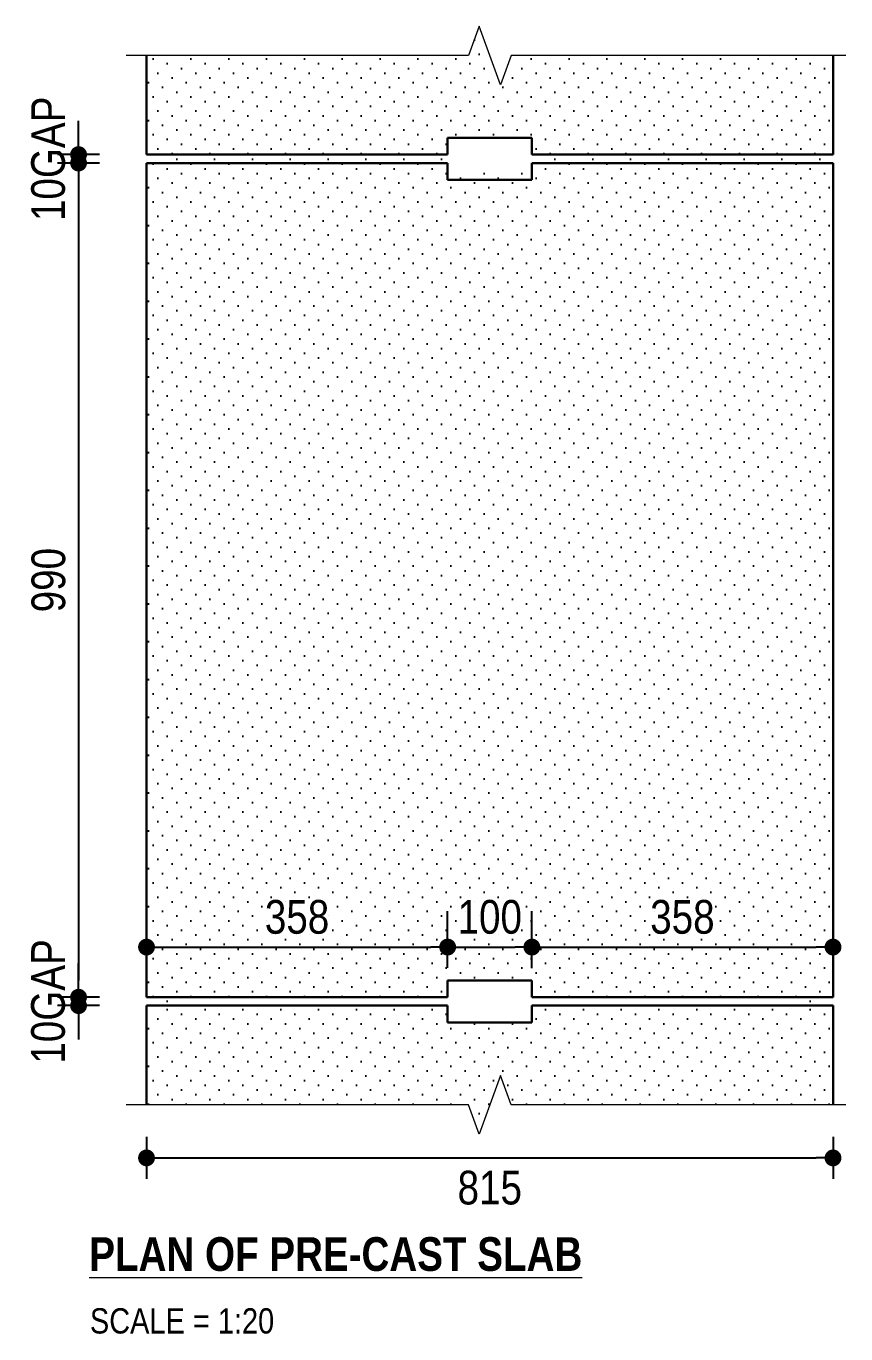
# Model space of a CAD drawing. Header units: millimetres. Extents: x 95937 to 362296, y -118999 to 39765.
# Drawn here: x 110023 to 110996, y 23763 to 25315 of the extents above; entities that cross this region are included whole.
import ezdxf

# ---------------------------------------------------------------- set-up
doc = ezdxf.new("R2010")
doc.units = ezdxf.units.MM
doc.header["$LTSCALE"] = 0.2
doc.header["$PDMODE"] = 2
for name, color, linetype, lineweight in [('Concrete_Section', 21, 'Continuous', 30), ('DIMS', 150, 'Continuous', 9), ('DIMS @ 20', 150, 'Continuous', 9), ('hatch', 35, 'Continuous', 0), ('Text_Title @ 20', 1, 'Continuous', 20)]:
    doc.layers.add(name, color=color, linetype=linetype, lineweight=lineweight)
doc.layers.add('Defpoints @ 20', color=7, linetype='Continuous', plot=False)
doc.layers.add('dim', color=94, linetype='Continuous')
doc.layers.add('Shade', color=15, linetype='Continuous')
doc.styles.add('SWIS_B_T', font='swisscb.ttf', dxfattribs={"height": 2.5})
doc.styles.add('SWIS_R_N', font='swissc.ttf', dxfattribs={"height": 2})
doc.dimstyles.new('Dot_Anno', dxfattribs={"dimtxt": 2, "dimasz": 1, "dimexe": 1.25, "dimexo": 0.75, "dimgap": 0.75, "dimtad": 2, "dimdec": 0, "dimzin": 0, "dimdsep": 46, "dimtxsty": 'SWIS_R_N', "dimblk": 'DOT', "dimcen": 0.5, "dimadec": 0, "dimazin": 0, "dimtfac": 1, "dimtdec": 0, "dimtofl": 0, "dimtmove": 0, "dimatfit": 3, "dimfxl": 1.25, "dimfxlon": 1, "dimtolj": 1, "dimtzin": 0, "dimarcsym": 0})
pattern_1 = [(45, (83636.958, 28284.539), (-5.61266, 16.83798), [0, -15.875])]

# ---------------------------------------------------------------- blocks, each defined once
blk = doc.blocks.new('_Dot')
at = {"color": 0, "linetype": 'ByBlock', "lineweight": -2}
blk.add_line((-0.5, 0), (-1, 0), dxfattribs=at)
at = {"color": 0, "linetype": 'ByBlock', "const_width": 0.5}
blk.add_lwpolyline([(-0.25, 0, 1), (0.25, 0, 1)], format="xyb", close=True, dxfattribs=at)
blk = doc.blocks.new('*D204')
at = {"layer": 'Defpoints', "color": 0, "ltscale": 20, "transparency": 16777216}
for p in [(110165.8, 25152.6), (110085.1, 24162.6), (110165.8, 24162.6)]:
    blk.add_point(p, dxfattribs=at)
at = {"layer": 'DIMS', "color": 0, "lineweight": -2, "ltscale": 20, "transparency": 16777216}
for p, q in [((110110.1, 25152.6), (110060.1, 25152.6)), ((110085.1, 25132.6), (110085.1, 24182.6)), ((110110.1, 24162.6), (110060.1, 24162.6))]:
    blk.add_line(p, q, dxfattribs=at)
at = {"layer": 'DIMS', "color": 0, "lineweight": -2, "ltscale": 20, "transparency": 16777216, "xscale": 20, "yscale": 20, "zscale": 20}
for p, rotation in [((110085.1, 25152.6), 90), ((110085.1, 24162.6), 270)]:
    blk.add_blockref('_Dot', p, dxfattribs=dict(at, rotation=rotation))
at = {"layer": 'DIMS', "color": 0, "ltscale": 20, "transparency": 16777216, "insert": (110049.5, 24657.6), "char_height": 40, "attachment_point": 5, "rotation": 90, "style": 'SWIS_R_N'}
blk.add_mtext('\\A1;990', dxfattribs=at)
blk = doc.blocks.new('*D205')
at = {"layer": 'Defpoints', "color": 0, "ltscale": 20, "transparency": 16777216}
for p in [(110165.8, 25162.6), (110085.1, 25152.6), (110165.8, 25152.6)]:
    blk.add_point(p, dxfattribs=at)
at = {"layer": 'DIMS', "color": 0, "lineweight": -2, "ltscale": 20, "transparency": 16777216}
for p, q in [((110085.1, 25182.6), (110085.1, 25202.6)), ((110110.1, 25162.6), (110060.1, 25162.6)), ((110110.1, 25152.6), (110060.1, 25152.6)), ((110085.1, 25132.6), (110085.1, 25112.6))]:
    blk.add_line(p, q, dxfattribs=at)
at = {"layer": 'DIMS', "color": 0, "lineweight": -2, "ltscale": 20, "transparency": 16777216, "xscale": 20, "yscale": 20, "zscale": 20}
for p, rotation in [((110085.1, 25162.6), 270), ((110085.1, 25152.6), 90)]:
    blk.add_blockref('_Dot', p, dxfattribs=dict(at, rotation=rotation))
at = {"layer": 'DIMS', "color": 0, "ltscale": 20, "transparency": 16777216, "insert": (110049.2, 25157.6), "char_height": 40, "attachment_point": 5, "rotation": 90, "style": 'SWIS_R_N'}
blk.add_mtext('\\A1;10GAP', dxfattribs=at)
blk = doc.blocks.new('*D206')
at = {"layer": 'Defpoints', "color": 0, "ltscale": 20, "transparency": 16777216}
for p in [(110085.1, 24152.6), (110165.8, 24162.6), (110165.8, 24152.6)]:
    blk.add_point(p, dxfattribs=at)
at = {"layer": 'DIMS', "color": 0, "lineweight": -2, "ltscale": 20, "transparency": 16777216}
for p, q in [((110085.1, 24182.6), (110085.1, 24202.6)), ((110110.1, 24162.6), (110060.1, 24162.6)), ((110110.1, 24152.6), (110060.1, 24152.6)), ((110085.1, 24132.6), (110085.1, 24112.6))]:
    blk.add_line(p, q, dxfattribs=at)
at = {"layer": 'DIMS', "color": 0, "lineweight": -2, "ltscale": 20, "transparency": 16777216, "xscale": 20, "yscale": 20, "zscale": 20}
for p, rotation in [((110085.1, 24162.6), 270), ((110085.1, 24152.6), 90)]:
    blk.add_blockref('_Dot', p, dxfattribs=dict(at, rotation=rotation))
at = {"layer": 'DIMS', "color": 0, "ltscale": 20, "transparency": 16777216, "insert": (110049.1, 24157.6), "char_height": 40, "attachment_point": 5, "rotation": 90, "style": 'SWIS_R_N'}
blk.add_mtext('\\A1;10GAP', dxfattribs=at)
blk = doc.blocks.new('*D207')
at = {"layer": 'Defpoints', "color": 0, "ltscale": 20, "transparency": 16777216}
for p in [(110165.8, 24035), (110980.8, 24035), (110980.8, 23971.9)]:
    blk.add_point(p, dxfattribs=at)
at = {"layer": 'DIMS', "color": 0, "lineweight": -2, "ltscale": 20, "transparency": 16777216}
for p, q in [((110165.8, 23996.9), (110165.8, 23946.9)), ((110980.8, 23996.9), (110980.8, 23946.9)), ((110185.8, 23971.9), (110960.8, 23971.9))]:
    blk.add_line(p, q, dxfattribs=at)
at = {"layer": 'DIMS', "color": 0, "lineweight": -2, "ltscale": 20, "transparency": 16777216, "xscale": 20, "yscale": 20, "zscale": 20, "rotation": 180}
blk.add_blockref('_Dot', (110165.8, 23971.9), dxfattribs=at)
at = {"layer": 'DIMS', "color": 0, "lineweight": -2, "ltscale": 20, "transparency": 16777216, "xscale": 20, "yscale": 20, "zscale": 20}
blk.add_blockref('_Dot', (110980.8, 23971.9), dxfattribs=at)
at = {"layer": 'DIMS', "color": 0, "ltscale": 20, "transparency": 16777216, "insert": (110573.3, 23936.4), "char_height": 40, "attachment_point": 5, "style": 'SWIS_R_N'}
blk.add_mtext('\\A1;815', dxfattribs=at)
blk = doc.blocks.new('*D208')
at = {"layer": 'Defpoints', "color": 0, "ltscale": 20, "transparency": 16777216}
for p in [(110523.3, 24222.1), (110523.3, 24182.6), (110165.8, 24162.6)]:
    blk.add_point(p, dxfattribs=at)
at = {"layer": 'DIMS', "color": 0, "lineweight": -2, "ltscale": 20, "transparency": 16777216}
for p, q in [((110165.8, 24197.1), (110165.8, 24247.1)), ((110523.3, 24197.6), (110523.3, 24247.1)), ((110185.8, 24222.1), (110503.3, 24222.1))]:
    blk.add_line(p, q, dxfattribs=at)
at = {"layer": 'DIMS', "color": 0, "lineweight": -2, "ltscale": 20, "transparency": 16777216, "xscale": 20, "yscale": 20, "zscale": 20, "rotation": 180}
blk.add_blockref('_Dot', (110165.8, 24222.1), dxfattribs=at)
at = {"layer": 'DIMS', "color": 0, "lineweight": -2, "ltscale": 20, "transparency": 16777216, "xscale": 20, "yscale": 20, "zscale": 20}
blk.add_blockref('_Dot', (110523.3, 24222.1), dxfattribs=at)
at = {"layer": 'DIMS', "color": 0, "ltscale": 20, "transparency": 16777216, "insert": (110344.5, 24257.7), "char_height": 40, "attachment_point": 5, "style": 'SWIS_R_N'}
blk.add_mtext('\\A1;358', dxfattribs=at)
blk = doc.blocks.new('*D209')
at = {"layer": 'Defpoints', "color": 0, "ltscale": 20, "transparency": 16777216}
for p in [(110623.3, 24222.1), (110523.3, 24182.6), (110623.3, 24182.6)]:
    blk.add_point(p, dxfattribs=at)
at = {"layer": 'DIMS', "color": 0, "lineweight": -2, "ltscale": 20, "transparency": 16777216}
for p, q in [((110523.3, 24197.6), (110523.3, 24247.1)), ((110623.3, 24197.6), (110623.3, 24247.1)), ((110543.3, 24222.1), (110603.3, 24222.1))]:
    blk.add_line(p, q, dxfattribs=at)
at = {"layer": 'DIMS', "color": 0, "lineweight": -2, "ltscale": 20, "transparency": 16777216, "xscale": 20, "yscale": 20, "zscale": 20, "rotation": 180}
blk.add_blockref('_Dot', (110523.3, 24222.1), dxfattribs=at)
at = {"layer": 'DIMS', "color": 0, "lineweight": -2, "ltscale": 20, "transparency": 16777216, "xscale": 20, "yscale": 20, "zscale": 20}
blk.add_blockref('_Dot', (110623.3, 24222.1), dxfattribs=at)
at = {"layer": 'DIMS', "color": 0, "ltscale": 20, "transparency": 16777216, "insert": (110573.3, 24257.7), "char_height": 40, "attachment_point": 5, "style": 'SWIS_R_N'}
blk.add_mtext('\\A1;100', dxfattribs=at)
blk = doc.blocks.new('*D210')
at = {"layer": 'Defpoints', "color": 0, "ltscale": 20, "transparency": 16777216}
for p in [(110980.8, 24222.1), (110623.3, 24162.6), (110980.8, 24162.6)]:
    blk.add_point(p, dxfattribs=at)
at = {"layer": 'DIMS', "color": 0, "lineweight": -2, "ltscale": 20, "transparency": 16777216}
for p, q in [((110623.3, 24197.1), (110623.3, 24247.1)), ((110980.8, 24197.1), (110980.8, 24247.1)), ((110643.3, 24222.1), (110960.8, 24222.1))]:
    blk.add_line(p, q, dxfattribs=at)
at = {"layer": 'DIMS', "color": 0, "lineweight": -2, "ltscale": 20, "transparency": 16777216, "xscale": 20, "yscale": 20, "zscale": 20, "rotation": 180}
blk.add_blockref('_Dot', (110623.3, 24222.1), dxfattribs=at)
at = {"layer": 'DIMS', "color": 0, "lineweight": -2, "ltscale": 20, "transparency": 16777216, "xscale": 20, "yscale": 20, "zscale": 20}
blk.add_blockref('_Dot', (110980.8, 24222.1), dxfattribs=at)
at = {"layer": 'DIMS', "color": 0, "ltscale": 20, "transparency": 16777216, "insert": (110802, 24257.7), "char_height": 40, "attachment_point": 5, "style": 'SWIS_R_N'}
blk.add_mtext('\\A1;358', dxfattribs=at)

msp = doc.modelspace()

# ---------------------------------------------------------------- hatches: boundary and pattern name
at = {"layer": 'Shade', "ltscale": 20}
h = msp.add_hatch(dxfattribs=at)
h.set_pattern_fill('DOTS', color=256, scale=10, angle=45)
h.set_pattern_definition(pattern_1)
h.paths.add_polyline_path([(110523.3, 25162.6), (110523.3, 25182.6), (110623.3, 25182.6), (110623.3, 25162.6), (110980.8, 25162.6), (110980.8, 25280.3), (110598.6, 25280.3), (110586, 25245.5), (110560.6, 25315), (110548, 25280.3), (110165.8, 25280.3), (110165.8, 25162.6)])
h = msp.add_hatch(dxfattribs=at)
h.set_pattern_fill('DOTS', color=256, scale=10, angle=45)
h.set_pattern_definition([(45, (83636.958, 28294.539), (-5.61266, 16.83798), [0, -15.875])])
h.paths.add_polyline_path([(110623.3, 25162.6), (110623.3, 25142.6), (110523.3, 25142.6), (110523.3, 25162.6), (110165.8, 25157.6), (110165.8, 24157.6), (110523.3, 24162.6), (110523.3, 24182.6), (110623.3, 24182.6), (110623.3, 24162.6), (110980.8, 24157.6), (110980.8, 25157.6)])
h = msp.add_hatch(dxfattribs=at)
h.set_pattern_fill('DOTS', color=256, scale=10, angle=45)
h.set_pattern_definition(pattern_1)
h.paths.add_polyline_path([(110523.3, 24152.6), (110523.3, 24132.6), (110623.3, 24132.6), (110623.3, 24152.6), (110980.8, 24152.6), (110980.8, 24035), (110598.6, 24035), (110586, 24069.8), (110560.6, 24000.2), (110548, 24035), (110165.8, 24035), (110165.8, 24152.6)])

# ---------------------------------------------------------------- linework, layer by layer
at = {"layer": 'Concrete_Section', "color": 4, "ltscale": 150}
for p, q in [((110165.8, 25280.3), (110165.8, 25162.6)), ((110980.8, 25162.6), (110980.8, 25280.3)), ((110523.3, 25162.6), (110523.3, 25182.6)), ((110523.3, 25182.6), (110623.3, 25182.6)), ((110623.3, 25182.6), (110623.3, 25162.6)), ((110165.8, 25162.6), (110523.3, 25162.6)), ((110623.3, 25162.6), (110980.8, 25162.6)), ((110523.3, 25152.6), (110165.8, 25152.6)), ((110165.8, 25152.6), (110165.8, 24162.6)), ((110523.3, 25132.6), (110523.3, 25152.6)), ((110623.3, 25152.6), (110623.3, 25132.6)), ((110980.8, 25152.6), (110623.3, 25152.6)), ((110980.8, 24162.6), (110980.8, 25152.6)), ((110623.3, 25132.6), (110523.3, 25132.6)), ((110523.3, 24162.6), (110523.3, 24182.6)), ((110523.3, 24182.6), (110623.3, 24182.6)), ((110623.3, 24182.6), (110623.3, 24162.6)), ((110165.8, 24162.6), (110523.3, 24162.6)), ((110165.8, 24035), (110165.8, 24152.6)), ((110165.8, 24152.6), (110523.3, 24152.6)), ((110523.3, 24152.6), (110523.3, 24132.6)), ((110623.3, 24162.6), (110980.8, 24162.6)), ((110623.3, 24132.6), (110623.3, 24152.6)), ((110623.3, 24152.6), (110980.8, 24152.6)), ((110980.8, 24152.6), (110980.8, 24035)), ((110523.3, 24132.6), (110623.3, 24132.6))]:
    msp.add_line(p, q, dxfattribs=at)
at = {"layer": 'dim', "color": 5, "ltscale": 20}
for p, q in [((110523.3, 24202.6), (110523.3, 24264.9)), ((110523.3, 24202.6), (110523.3, 24264.9)), ((110623.3, 24202.6), (110623.3, 24264.9)), ((110623.3, 24202.6), (110623.3, 24264.9)), ((110643.3, 24162.6), (110696.6, 24162.6))]:
    msp.add_line(p, q, dxfattribs=at)
at = {"layer": 'hatch', "linetype": 'Continuous', "ltscale": 20}
for p, q in [((110560.6, 25315), (110548, 25280.3)), ((110586, 25245.5), (110560.6, 25315)), ((110548, 25280.3), (110141.7, 25280.3)), ((110598.6, 25280.3), (110586, 25245.5)), ((110996, 25280.3), (110598.6, 25280.3)), ((110586, 24069.8), (110560.6, 24000.2)), ((110598.6, 24035), (110586, 24069.8)), ((110548, 24035), (110141.7, 24035)), ((110560.6, 24000.2), (110548, 24035)), ((110996, 24035), (110598.6, 24035))]:
    msp.add_line(p, q, dxfattribs=at)

# ---------------------------------------------------------------- texts
at = {"layer": 'Defpoints @ 20', "style": 'SWIS_R_N'}
msp.add_text('SCALE = 1:20', height=30, dxfattribs=at).set_placement((110098.6, 23763.5))
at = {"layer": 'Text_Title @ 20', "style": 'SWIS_B_T'}
msp.add_text('%%UPLAN OF PRE-CAST SLAB', height=40, dxfattribs=at).set_placement((110097.8, 23837.8))

# ---------------------------------------------------------------- dimensions: what is measured, and where the dimension line sits
at = {"layer": 'DIMS @ 20', "color": 5, "ltscale": 20}
for base, p1, p2, picture, middle in [((110085.1, 25152.6), (110165.8, 25162.6), (110165.8, 25152.6), '*D205', (110085.1, 25157.6)), ((110085.1, 24152.6), (110165.8, 24162.6), (110165.8, 24152.6), '*D206', (110085.1, 24157.6))]:
    dim = msp.add_linear_dim(base=base, p1=p1, p2=p2, angle=90, text='10GAP', dimstyle='Dot_Anno', override={"dimscale": 20, "dimtix": 0, "dimtofl": 0, "dimtmove": 0, "dimatfit": 3}, dxfattribs=at)
    dim.commit()
    dim.dimension.update_dxf_attribs({"geometry": picture, "text_midpoint": middle, "dimtype": 128})
dim = msp.add_linear_dim(base=(110085.1, 24162.6), p1=(110165.8, 25152.6), p2=(110165.8, 24162.6), angle=90, dimstyle='Dot_Anno', override={"dimscale": 20, "dimtix": 0, "dimtofl": 0, "dimtmove": 0, "dimatfit": 3}, dxfattribs=at)
dim.commit()
dim.dimension.update_dxf_attribs({"geometry": '*D204', "text_midpoint": (110049.5, 24657.6)})
for base, p1, p2, picture, middle in [((110523.2949765, 24222.1230746), (110165.7949765, 24162.6414634), (110523.2949765, 24182.6414634), '*D208', (110344.5449765, 24257.6555421)), ((110980.7949765, 24222.1230746), (110623.2949765, 24162.6414634), (110980.7949765, 24162.6414634), '*D210', (110802.0449765, 24257.6555421)), ((110980.8, 23971.9), (110165.8, 24035), (110980.8, 24035), '*D207', (110573.3, 23936.4))]:
    dim = msp.add_linear_dim(base=base, p1=p1, p2=p2, dimstyle='Dot_Anno', override={"dimscale": 20, "dimtix": 0, "dimtofl": 0, "dimtmove": 0, "dimatfit": 3}, dxfattribs=at)
    dim.commit()
    dim.dimension.update_dxf_attribs({"geometry": picture, "text_midpoint": middle})
dim = msp.add_linear_dim(base=(110623.3, 24222.1), p1=(110523.3, 24182.6), p2=(110623.3, 24182.6), dimstyle='Dot_Anno', override={"dimscale": 20, "dimtix": 0, "dimtofl": 0, "dimtmove": 0, "dimatfit": 3}, dxfattribs=at)
dim.commit()
dim.dimension.update_dxf_attribs({"geometry": '*D209', "text_midpoint": (110573.3, 24222.1), "dimtype": 128})

doc.saveas('drawing.dxf')
